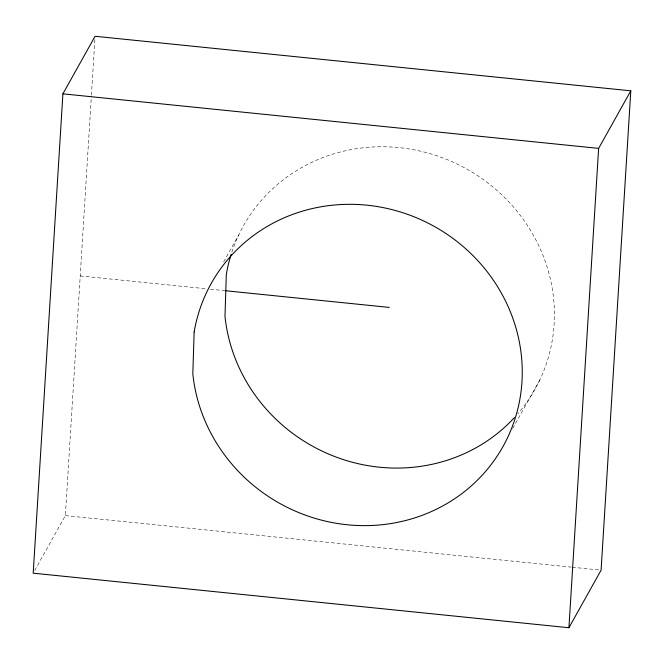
<?xml version="1.0" encoding="UTF-8"?>
<svg xmlns="http://www.w3.org/2000/svg" width="664" height="664" viewBox="0 0 664 664"><rect width="100%" height="100%" fill="white"/><g stroke="black" fill="none" stroke-linecap="round" stroke-linejoin="round"><path stroke-width="0.5" stroke-dasharray="3.32 2.49" d="M34.711 570.476L65.371 515.613L91.358 96.189M91.424 95.151L94.886 39.367M223.677 261.882L238.758 234.898M512.691 428.504L539.832 379.933M80.219 275.942L206.321 288.782M210.422 289.197L225.802 290.766M65.371 515.613L571.223 567.122M572.252 567.23L599.036 569.961M231.827 252.237A167.129 158.588 29.2 0 1 467.365 169.378A167.129 158.588 29.2 0 1 517.812 413.788"/><path stroke-width="1" d="M62.906 93.831L33.2 573.173L568.923 627.729L601.094 570.168L630.8 90.827L95.076 36.271L62.906 93.831L598.629 148.387L630.8 90.827M568.923 627.729L598.629 148.387M225.802 290.766L389.295 307.415M514.451 417.565A167.129 158.588 29.2 0 1 339.644 458.334A167.129 158.588 29.2 0 1 224.988 316.296L226.316 274.473A167.129 158.588 29.2 0 1 231.18 254.229M194.145 332.033L192.817 373.857A167.129 158.588 29.2 0 0 441.502 506.607A167.129 158.588 29.2 0 0 450.117 236.384A167.129 158.588 29.2 0 0 194.145 332.033"/></g></svg>
